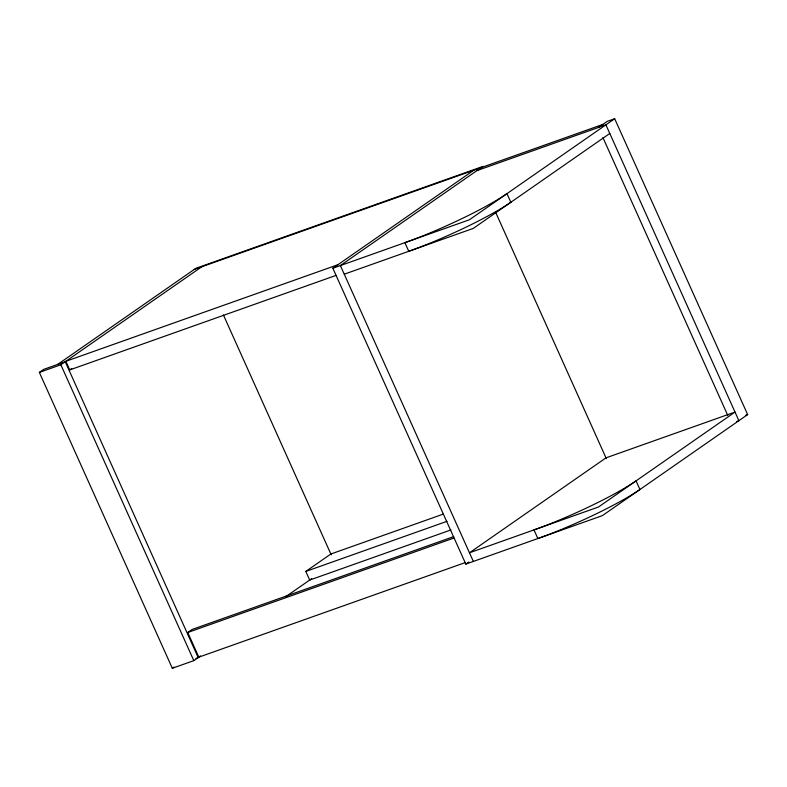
<?xml version="1.0" encoding="UTF-8"?>
<svg xmlns="http://www.w3.org/2000/svg" width="787" height="787" viewBox="0 0 787 787"><rect width="100%" height="100%" fill="white"/><g stroke="black" fill="none" stroke-linecap="round" stroke-linejoin="round"><path stroke-width="1.18" d="M200.587 655.935L193.818 660.637L172.314 668.271L39.35 372.408L43.738 369.359L65.232 361.725L198.206 657.588L195.943 658.394M57.707 364.391L195.865 268.318L482.913 166.441L340.377 265.563L473.351 561.426M39.35 372.408L60.855 364.774L201.757 266.783M337.869 264.747L65.862 361.292L69.738 369.92L71.755 368.523M598.386 127.504L607.161 121.405L614.686 118.729L747.65 414.592L602.36 515.642L465.825 564.102L332.852 268.239L473.764 170.238M614.686 118.729L469.396 219.77L332.852 268.239M609.797 133.456L473.272 228.407L344.263 274.191M465.048 562.666L198.826 657.155L187.749 632.502L192.136 629.452L453.715 536.606M450.882 529.946L309.675 580.068L305.799 571.431L330.845 554.018L443.12 514.167M172.314 668.271L174.075 667.051M285.533 596.851L311.682 578.671M465.825 564.102L468.845 561.997M194.232 269.449L602.773 124.454M476.902 170.622L605.911 124.828L738.885 420.691L736.583 421.507M69.738 369.92L335.96 275.43M305.799 571.431L447.006 521.319M745.496 415.359L747.65 414.592M187.749 632.502L453.961 538.013M602.921 137.587L727.827 415.516M495.535 212.087L606.344 458.634M223.419 314.967L331.199 554.796M60.855 364.774L193.818 660.637M605.99 457.857L469.465 552.799L598.484 507.005L735.009 412.063L605.99 457.857M510.852 202.269L506.966 193.641A81.72 10.103 -24.2 0 1 404.892 242.671L408.768 251.299A81.72 10.103 -24.2 0 0 510.852 202.269M639.939 489.504L636.053 480.877A81.72 10.103 -24.2 0 1 533.979 529.907L537.855 538.534A81.72 10.103 -24.2 0 0 639.939 489.504"/></g></svg>
